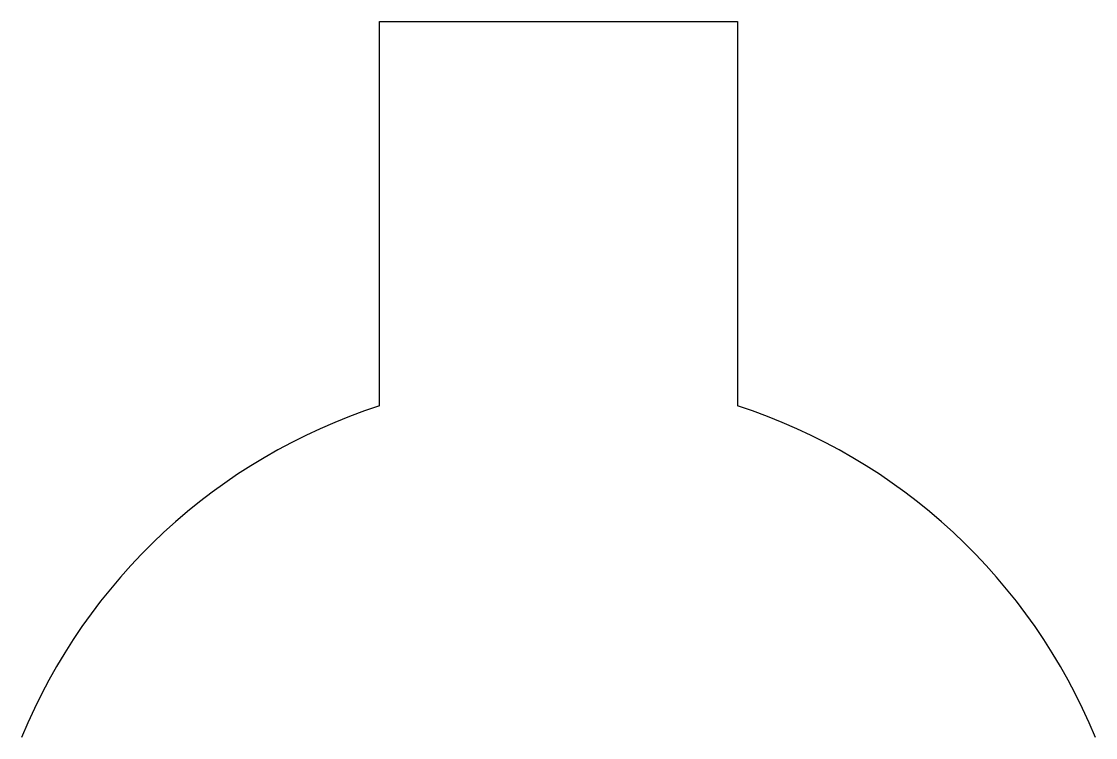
# Model space of a CAD drawing. Header units: millimetres. Extents: x -30 to 0, y -20 to 0.
import ezdxf

# ---------------------------------------------------------------- set-up
doc = ezdxf.new("R2010")
doc.units = ezdxf.units.MM
doc.header["$MEASUREMENT"] = 0
doc.layers.get('0').update_dxf_attribs({"lineweight": 25, "true_color": 0xffffff})

msp = doc.modelspace()

# ---------------------------------------------------------------- linework, layer by layer
for p, q in [((-20, -10.735), (-20, 0)), ((-20, 0), (-10, 0)), ((-10, 0), (-10, -10.735))]:
    msp.add_line(p, q)
for start, end in [(107.9588, 157.6684), (22.3316, 72.0412)]:
    msp.add_arc((-15, -26.162), 16.216, start, end)

doc.saveas('drawing.dxf')
